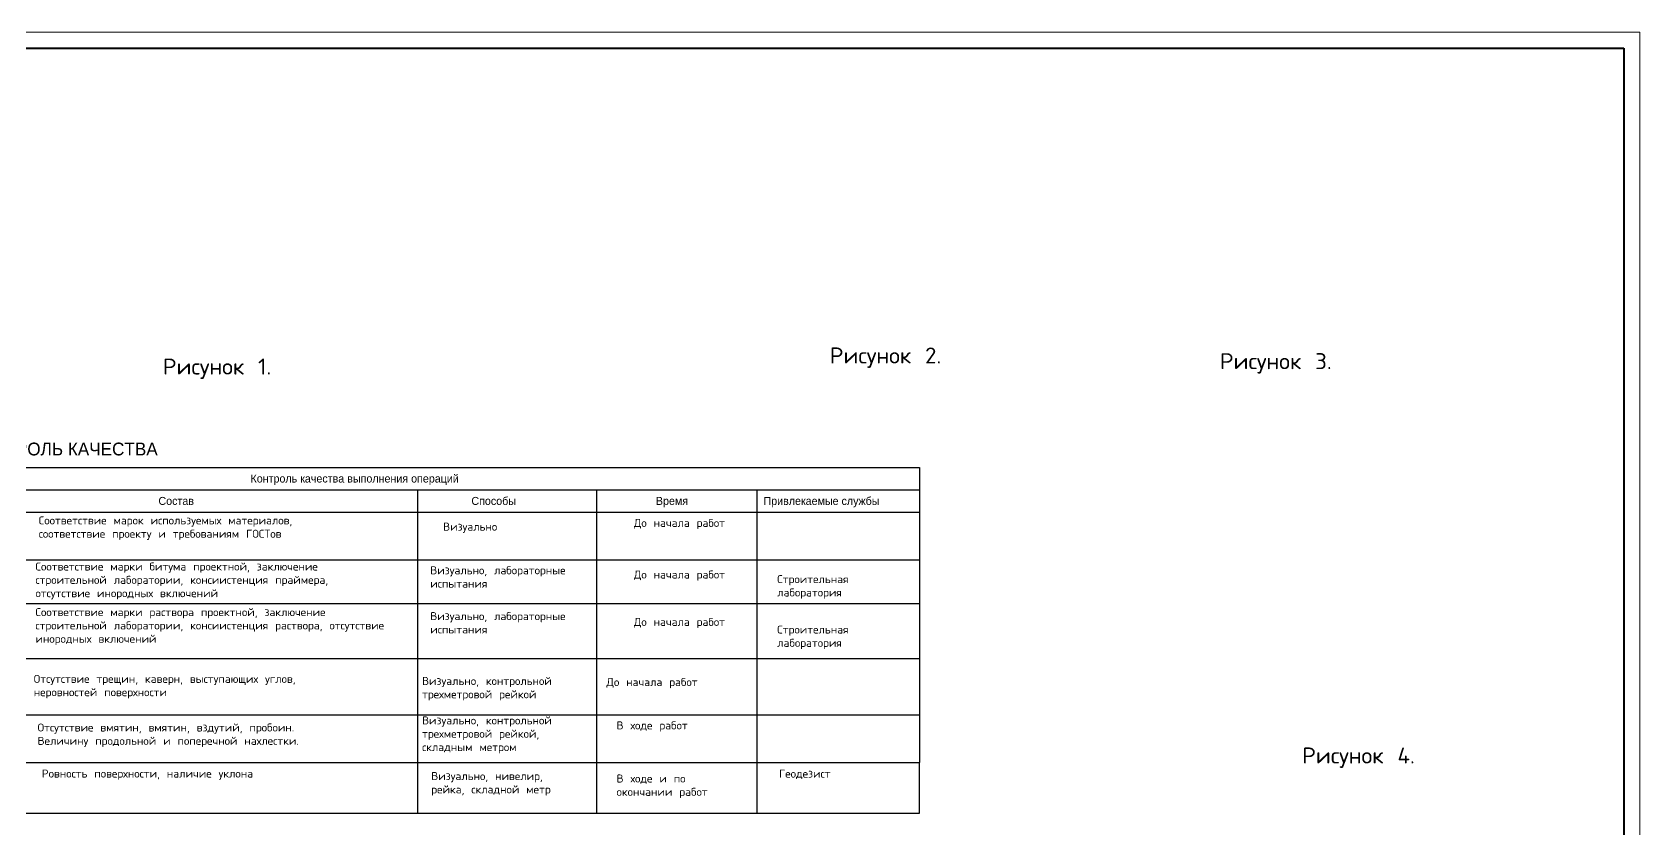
# Model space of a CAD drawing. Header units: millimetres. Extents: x 707 to 5070, y -235 to 1028.
# Drawn here: x 1878 to 2380, y 113 to 362 of the extents above; entities that cross this region are included whole.
import ezdxf

# ---------------------------------------------------------------- set-up
doc = ezdxf.new("R2010")
doc.units = ezdxf.units.MM
doc.linetypes.add('HIDDEN2', pattern=[4.7625, 3.175, -1.5875])
for name, color, linetype, lineweight in [('Основная', 7, 'Continuous', 40), ('Средняя', 94, 'Continuous', 30), ('Тонкая', 5, 'Continuous', 15)]:
    doc.layers.add(name, color=color, linetype=linetype, lineweight=lineweight)

msp = doc.modelspace()

# ---------------------------------------------------------------- linework, layer by layer
at = {"lineweight": -2}
for p, q in [((1998.1887, 133.5513), (1998.1887, 117.6631)), ((2054.1887, 133.5513), (2054.1887, 117.6631)), ((2104.1887, 133.5513), (2104.1887, 117.6631)), ((2154.9981, 117.6631), (2154.9981, 133.5513)), ((1768.9981, 117.6631), (2154.9981, 117.6631))]:
    msp.add_line(p, q, dxfattribs=at)
at = {"layer": 'Основная', "color": 0}
for p, q in [((1559.0826, 356.7339), (2375.0826, 356.7339)), ((2375.0826, 356.7339), (2375.0826, -227.2661))]:
    msp.add_line(p, q, dxfattribs=at)
at = {"layer": 'Основная', "color": 0, "lineweight": -2}
for p, q in [((1768.9981, 225.7351), (2154.9981, 225.7351)), ((2154.9981, 225.7351), (2154.9981, 133.5513)), ((1768.9981, 218.7351), (2154.9981, 218.7351)), ((1998.1887, 218.7351), (1998.1887, 133.5513)), ((2054.1887, 218.7351), (2054.1887, 133.5513)), ((2104.1887, 218.7351), (2104.1887, 133.5513)), ((1768.9981, 211.7351), (2154.9981, 211.7351)), ((1768.9981, 133.5513), (2154.9981, 133.5513))]:
    msp.add_line(p, q, dxfattribs=at)
at = {"layer": 'Тонкая', "color": 0}
for p, q in [((1539.0826, 361.7339), (2380.0826, 361.7339)), ((2380.0826, 361.7339), (2380.0826, -232.2661))]:
    msp.add_line(p, q, dxfattribs=at)
at = {"layer": 'Тонкая', "color": 0, "lineweight": -2}
for p, q in [((1768.9981, 196.8488), (2154.9981, 196.8488)), ((1768.9981, 183.164), (2154.9981, 183.164)), ((1768.9981, 166.0272), (2154.9981, 166.0272)), ((1768.9981, 148.4377), (2154.9981, 148.4377))]:
    msp.add_line(p, q, dxfattribs=at)

# ---------------------------------------------------------------- texts
at = {"linetype": 'HIDDEN2', "lineweight": 60, "char_height": 5, "width": 110.306123, "attachment_point": 1}
for s, insert in [('{\\Ftxt.shx|c204;Рисунок 2.}', (2127.0009, 263.2039)), ('{\\Ftxt.shx|c204;Рисунок 3.}', (2248.8647, 261.4246)), ('{\\Ftxt.shx|c204;Рисунок 1.}', (1918.6431, 259.7411)), ('{\\Ftxt.shx|c204;Рисунок 4.}', (2274.5767, 138.2141))]:
    msp.add_mtext(s, dxfattribs=dict(at, insert=insert))
at = {"lineweight": -2, "char_height": 2.5, "attachment_point": 1}
for s, insert, width in [('{\\Ftxt.shx|c204;Соответствие марок используемых материалов,\\Pсоответствие проекту и требованиям ГОСТов}', (1879.8877, 210.4259), 116.845634), ('{\\Ftxt.shx|c204;Визуально}', (2006.2251, 208.4637), 44.185311), ('{\\Ftxt.shx|c204;До начала работ}', (2065.8095, 209.6341), 33.057172), ('{\\Ftxt.shx|c204;Соответствие марки битума проектной, заключение строительной лаборатории, консиистенция праймера, отсутствие инородных включений}', (1878.8685, 196.0074), 118.61069), ('{\\Ftxt.shx|c204;Визуально, лабораторные испытания}', (2002.2021, 194.8299), 49.256896), ('{\\Ftxt.shx|c204;До начала работ}', (2065.8095, 193.5092), 33.057172), ('{\\Ftxt.shx|c204;Строительная лаборатория}', (2110.587, 192.0642), 40.049031), ('{\\Ftxt.shx|c204;Соответствие марки раствора проектной, заключение строительной лаборатории, консиистенция раствора, отсутствие инородных включений}', (1878.8685, 181.7641), 118.61069), ('{\\Ftxt.shx|c204;Визуально, лабораторные испытания}', (2002.2021, 180.5125), 49.256896), ('{\\Ftxt.shx|c204;До начала работ}', (2065.8095, 178.7006), 33.057172), ('{\\Ftxt.shx|c204;Строительная лаборатория}', (2110.587, 176.3234), 40.049031), ('{\\Ftxt.shx|c204;Отсутствие трещин, каверн, выступающих углов, \\Pнеровностей поверхности}', (1878.327, 160.905), 117.500232), ('{\\Ftxt.shx|c204;Визуально, контрольной трехметровой рейкой}', (1999.6397, 160.2509), 55.4375), ('{\\Ftxt.shx|c204;До начала работ}', (2057.2442, 159.9239), 44.185337), ('{\\Ftxt.shx|c204;Отсутствие вмятин, вмятин, вздутий, пробоин.\\PВеличину продольной и поперечной нахлестки.}', (1879.5343, 145.7112), 115.122442), ('{\\Ftxt.shx|c204;Визуально, контрольной трехметровой рейкой, складным метром}', (1999.6397, 147.9276), 55.4375), ('{\\Ftxt.shx|c204;В ходе работ}', (2060.4048, 146.3733), 38.762159), ('{\\Ftxt.shx|c204;Ровность поверхности, наличие уклона}', (1880.846, 131.3153), 113.131806), ('{\\Ftxt.shx|c204;Геодезист}', (2111.1557, 131.289), 39.198637), ('{\\Ftxt.shx|c204;Визуально, нивелир, рейка, складной метр}', (2002.5111, 130.5384), 50.151229), ('{\\Ftxt.shx|c204;В ходе и по окончании работ}', (2060.4048, 129.7777), 38.762159)]:
    msp.add_mtext(s, dxfattribs=dict(at, insert=insert, width=width))
at = {"layer": 'Средняя', "color": 0, "lineweight": -2, "insert": (1809.8834, 233.4811), "char_height": 4, "width": 189.465373, "attachment_point": 1}
msp.add_mtext('ОПЕРАЦИОННЫЙ КОНТРОЛЬ КАЧЕСТВА', dxfattribs=at)
at = {"layer": 'Тонкая', "color": 0, "lineweight": -2, "char_height": 2.5, "attachment_point": 1}
for s, insert, width in [('Контроль качества выполнения операций', (1946.0561, 223.5092), 90.912337), ('Состав', (1917.2877, 216.5092), 45.960868), ('Способы', (2015.0582, 216.5092), 45.960868), ('Время', (2072.696, 216.5092), 45.960868), ('Привлекаемые службы', (2106.3049, 216.5092), 48.190139)]:
    msp.add_mtext(s, dxfattribs=dict(at, insert=insert, width=width))

doc.saveas('drawing.dxf')
